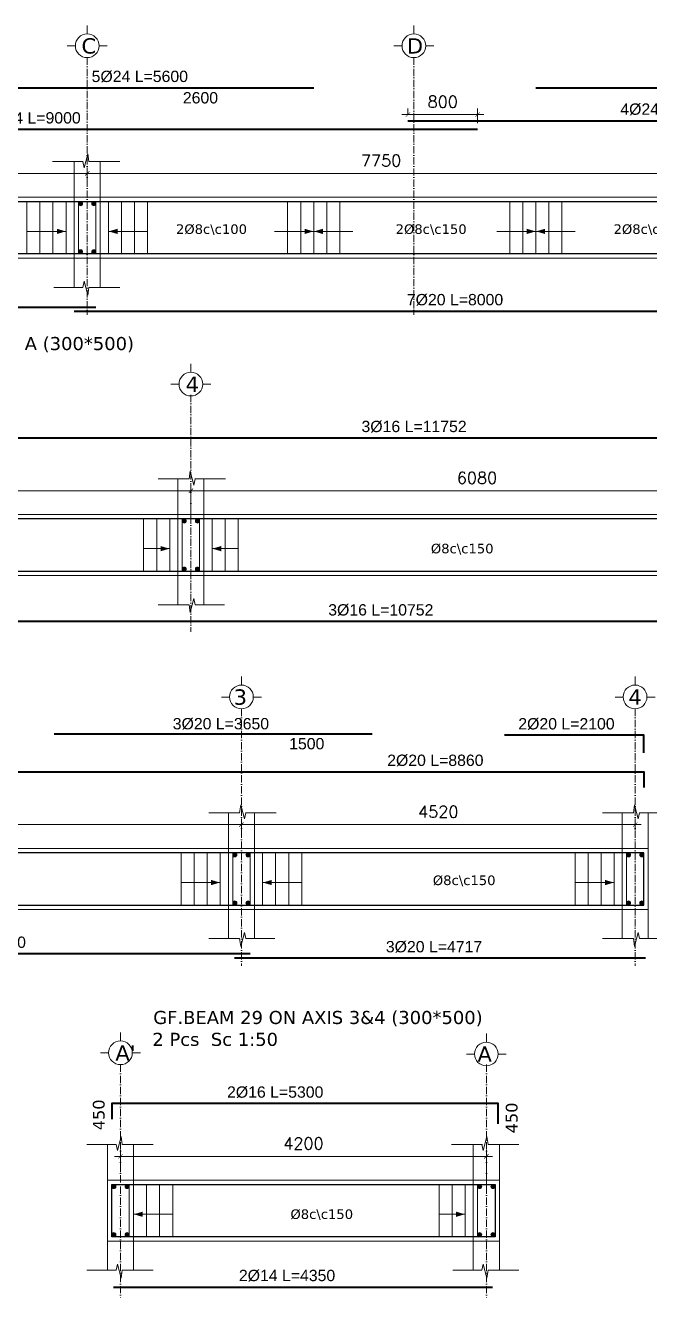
# Model space of a CAD drawing. Header units: inches. Extents: x -17020 to 43805, y -10194 to 123061.
# Drawn here: x 2185 to 2901, y 107911 to 109371 of the extents above; entities that cross this region are included whole.
import ezdxf

# ---------------------------------------------------------------- set-up
doc = ezdxf.new("R2010")
doc.units = ezdxf.units.IN
doc.header["$LTSCALE"] = 0.7
doc.header["$MEASUREMENT"] = 0
doc.linetypes.add('ACAD_ISO10W100', pattern=[18, 12, -3, 0, -3])
doc.layers.get('0').update_dxf_attribs({"lineweight": 13})
doc.layers.get('Defpoints').update_dxf_attribs({"lineweight": 5})
for name, color, linetype, lineweight in [('axis', 254, 'ACAD_ISO10W100', 9), ('BEAM FRAME', 5, 'Continuous', 18), ('COLUMN', 4, 'Continuous', 20), ('elevline', 30, 'Continuous', 20), ('FRAME 070', 5, 'Continuous', 60), ('hatch', 9, 'Continuous', 9), ('renforcment', 141, 'Continuous', 40), ('tex', 3, 'Continuous', 25), ('TEXT', 3, 'Continuous', 25), ('top rein. extension', 50, 'Continuous', 20), ('top renforcment', 7, 'Continuous', 40)]:
    doc.layers.add(name, color=color, linetype=linetype, lineweight=lineweight)
doc.styles.add('100', font='romans.shx', dxfattribs={"height": 13.5})
doc.styles.add('romanc', font='verdana.ttf', dxfattribs={"height": 250})
doc.styles.get("Standard").update_dxf_attribs({"font": 'arial.ttf', "height": 13})
doc.dimstyles.new('100', dxfattribs={"dimtxt": 13.5, "dimasz": 5, "dimexe": 7, "dimexo": 7, "dimgap": 8, "dimtad": 1, "dimdec": 0, "dimlfac": 10, "dimzin": 4, "dimdsep": 46, "dimtxsty": '100', "dimblk": 'ARCHTICK', "dimcen": 0.09, "dimdle": 7, "dimclrd": 1, "dimclre": 8, "dimclrt": 2, "dimadec": 0, "dimazin": 1, "dimtfac": 1, "dimtdec": 0, "dimtix": 1, "dimtofl": 0, "dimtmove": 0, "dimatfit": 3, "dimldrblk": 'ARCHTICK', "dimfxl": 0.18, "dimtolj": 1, "dimtzin": 0, "dimlwd": -1, "dimlwe": -1, "dimarcsym": 0})
doc.dimstyles.get("Standard").update_dxf_attribs({"dimtxt": 13, "dimasz": 5, "dimexe": 0.18, "dimexo": 0.0625, "dimgap": 6, "dimtad": 1, "dimdec": 0, "dimlfac": 10, "dimzin": 0, "dimdsep": 46, "dimtxsty": 'Standard', "dimblk": 'ARCHTICK', "dimcen": 0.09, "dimse1": 1, "dimse2": 1, "dimclrd": 1, "dimclre": 7, "dimclrt": 3, "dimadec": 0, "dimazin": 0, "dimtfac": 1, "dimtdec": 0, "dimtix": 1, "dimtofl": 0, "dimtmove": 0, "dimatfit": 3, "dimldrblk": 'ARCHTICK', "dimfxl": 1, "dimtolj": 1, "dimtzin": 0, "dimarcsym": 0})

# ---------------------------------------------------------------- blocks, each defined once
blk = doc.blocks.new('*D1426')
at = {"layer": 'Defpoints', "color": 0, "transparency": 16777216}
for p in [(1803.7, 109251.4, -167.8), (2703.8, 109251.4, -221.1), (2703.8, 109251.4)]:
    blk.add_point(p, dxfattribs=at)
at = {"layer": 'TEXT', "color": 3, "transparency": 16777216, "insert": (2193, 109264.4), "char_height": 13, "attachment_point": 5}
blk.add_mtext('\\A1;4%%C24 L=9000', dxfattribs=at)
blk = doc.blocks.new('_ArchTick')
at = {"color": 0, "linetype": 'ByBlock', "lineweight": 0, "const_width": 0.15}
blk.add_lwpolyline([(-0.5, -0.5), (0.5, 0.5)], dxfattribs=at)
blk = doc.blocks.new('*D1427')
at = {"color": 8, "transparency": 16777216}
for p, q in [((1345.7, 109194.8), (1345.7, 109207.8)), ((2255.7, 109194.2), (2255.7, 109207.8))]:
    blk.add_line(p, q, dxfattribs=at)
at = {"color": 1, "transparency": 16777216}
blk.add_line((2262.7, 109200.8), (1338.7, 109200.8), dxfattribs=at)
at = {"layer": 'Defpoints', "color": 0, "transparency": 16777216}
for p in [(1345.7, 109200.8), (1345.7, 109187.8), (2255.7, 109187.2)]:
    blk.add_point(p, dxfattribs=at)
at = {"color": 1, "transparency": 16777216, "xscale": 5, "yscale": 5, "zscale": 5, "rotation": 180}
blk.add_blockref('_ArchTick', (1345.7, 109200.8), dxfattribs=at)
at = {"color": 1, "transparency": 16777216, "xscale": 5, "yscale": 5, "zscale": 5}
blk.add_blockref('_ArchTick', (2255.7, 109200.8), dxfattribs=at)
at = {"color": 2, "transparency": 16777216, "insert": (1800.7, 109215.6), "char_height": 13.5, "attachment_point": 5, "style": '100'}
blk.add_mtext('\\A1;9100', dxfattribs=at)
blk = doc.blocks.new('*D1429')
at = {"color": 8, "transparency": 16777216}
for p, q in [((2255.7, 109194.2), (2255.7, 109207.8)), ((3030.7, 109191.1), (3030.7, 109207.8))]:
    blk.add_line(p, q, dxfattribs=at)
at = {"color": 1, "transparency": 16777216}
blk.add_line((2248.7, 109200.8), (3037.7, 109200.8), dxfattribs=at)
at = {"layer": 'Defpoints', "color": 0, "transparency": 16777216}
for p in [(3030.7, 109200.8), (2255.7, 109187.2), (3030.7, 109184.1)]:
    blk.add_point(p, dxfattribs=at)
at = {"color": 1, "transparency": 16777216, "xscale": 5, "yscale": 5, "zscale": 5, "rotation": 180}
blk.add_blockref('_ArchTick', (2255.7, 109200.8), dxfattribs=at)
at = {"color": 1, "transparency": 16777216, "xscale": 5, "yscale": 5, "zscale": 5}
blk.add_blockref('_ArchTick', (3030.7, 109200.8), dxfattribs=at)
at = {"color": 2, "transparency": 16777216, "insert": (2593.1, 109215.6), "char_height": 13.5, "attachment_point": 5, "style": '100'}
blk.add_mtext('\\A1;7750', dxfattribs=at)
blk = doc.blocks.new('*D1430')
at = {"layer": 'Defpoints', "color": 0, "transparency": 16777216}
for p in [(2240.7, 109042.8, -37100.9), (2240.7, 109042.8), (3040.7, 109042.8, -13870.6)]:
    blk.add_point(p, dxfattribs=at)
at = {"layer": 'TEXT', "color": 3, "transparency": 16777216, "insert": (2677.9, 109055.8), "char_height": 13, "attachment_point": 5}
blk.add_mtext('\\A1;7%%C20 L=8000', dxfattribs=at)
blk = doc.blocks.new('*D1432')
at = {"layer": 'Defpoints', "color": 0, "transparency": 16777216}
for p in [(1135.7, 109047.5, -37100.9), (1135.7, 109047.5), (2265.7, 109047.5, -13652.7)]:
    blk.add_point(p, dxfattribs=at)
at = {"layer": 'TEXT', "color": 3, "transparency": 16777216, "insert": (1767.1, 109060.5), "char_height": 13, "attachment_point": 5}
blk.add_mtext('\\A1;7%%C20 L=11300', dxfattribs=at)
blk = doc.blocks.new('*D1433')
at = {"layer": 'Defpoints', "color": 0, "transparency": 16777216}
for p in [(2623.8, 109261.4, -19.2), (2623.8, 109261.4), (3423.8, 109261.4, -167.8)]:
    blk.add_point(p, dxfattribs=at)
at = {"layer": 'TEXT', "color": 3, "transparency": 16777216, "insert": (2922.9, 109274.4), "char_height": 13, "attachment_point": 5}
blk.add_mtext('\\A1;4%%C24 L=8000', dxfattribs=at)
blk = doc.blocks.new('*D1439')
at = {"layer": 'Defpoints', "color": 0, "transparency": 16777216}
for p in [(1955.7, 109298.9, -203.1), (1955.7, 109298.9), (2515.7, 109298.9, -189.9)]:
    blk.add_point(p, dxfattribs=at)
at = {"layer": 'TEXT', "color": 3, "transparency": 16777216, "insert": (2316.1, 109312), "char_height": 13, "attachment_point": 5}
blk.add_mtext('\\A1;5%%C24 L=5600', dxfattribs=at)
blk = doc.blocks.new('*D1440')
at = {"layer": 'Defpoints', "color": 0, "transparency": 16777216}
for p in [(2255.7, 109297.4), (2515.7, 109297.4), (2515.7, 109275)]:
    blk.add_point(p, dxfattribs=at)
at = {"layer": 'TEXT', "color": 3, "transparency": 16777216, "insert": (2385.7, 109287.6), "char_height": 13, "attachment_point": 5}
blk.add_mtext('\\A1;2600', dxfattribs=at)
blk = doc.blocks.new('*D1442')
at = {"layer": 'Defpoints', "color": 0, "transparency": 16777216}
for p in [(2770.7, 109298.9, -203.1), (2770.7, 109298.9), (3280.7, 109298.9, -189.9)]:
    blk.add_point(p, dxfattribs=at)
at = {"layer": 'TEXT', "color": 3, "transparency": 16777216, "insert": (2981, 109312), "char_height": 13, "attachment_point": 5}
blk.add_mtext('\\A1;3%%C24 L=5100', dxfattribs=at)
blk = doc.blocks.new('*D1444')
at = {"color": 1, "transparency": 16777216}
blk.add_line((2710.8, 109268.4), (2616.8, 109268.4), dxfattribs=at)
at = {"color": 8, "transparency": 16777216}
for p, q in [((2623.8, 109268.4), (2623.8, 109275.4)), ((2703.8, 109258.4), (2703.8, 109275.4))]:
    blk.add_line(p, q, dxfattribs=at)
at = {"layer": 'Defpoints', "color": 0, "transparency": 16777216}
for p in [(2623.8, 109268.4), (2623.8, 109261.4), (2703.8, 109251.4)]:
    blk.add_point(p, dxfattribs=at)
at = {"color": 1, "transparency": 16777216, "xscale": 5, "yscale": 5, "zscale": 5, "rotation": 180}
blk.add_blockref('_ArchTick', (2623.8, 109268.4), dxfattribs=at)
at = {"color": 1, "transparency": 16777216, "xscale": 5, "yscale": 5, "zscale": 5}
blk.add_blockref('_ArchTick', (2703.8, 109268.4), dxfattribs=at)
at = {"color": 2, "transparency": 16777216, "insert": (2663.8, 109283.1), "char_height": 13.5, "attachment_point": 5, "style": '100'}
blk.add_mtext('\\A1;800', dxfattribs=at)
blk = doc.blocks.new('*D1877')
at = {"color": 8, "transparency": 16777216}
for p, q in [((2374.7, 108800.2), (2374.7, 108843.7)), ((2982.7, 108818.5), (2982.7, 108843.7))]:
    blk.add_line(p, q, dxfattribs=at)
at = {"color": 1, "transparency": 16777216}
blk.add_line((2367.7, 108836.7), (2989.7, 108836.7), dxfattribs=at)
at = {"layer": 'Defpoints', "color": 0, "transparency": 16777216}
for p in [(2982.7, 108836.7), (2982.7, 108811.5), (2374.7, 108793.2)]:
    blk.add_point(p, dxfattribs=at)
at = {"color": 1, "transparency": 16777216, "xscale": 5, "yscale": 5, "zscale": 5, "rotation": 180}
blk.add_blockref('_ArchTick', (2374.7, 108836.7), dxfattribs=at)
at = {"color": 1, "transparency": 16777216, "xscale": 5, "yscale": 5, "zscale": 5}
blk.add_blockref('_ArchTick', (2982.7, 108836.7), dxfattribs=at)
at = {"color": 2, "transparency": 16777216, "insert": (2703.1, 108851.5), "char_height": 13.5, "attachment_point": 5, "style": '100'}
blk.add_mtext('\\A1;6080', dxfattribs=at)
blk = doc.blocks.new('*D1878')
at = {"layer": 'Defpoints', "color": 0, "transparency": 16777216}
for p in [(1912.7, 108686.8, -13652.7), (2987.9, 108686.8, -37318.8), (2987.9, 108686.8)]:
    blk.add_point(p, dxfattribs=at)
at = {"layer": 'TEXT', "color": 3, "transparency": 16777216, "insert": (2592.7, 108699.8), "char_height": 13, "attachment_point": 5}
blk.add_mtext('\\A1;3%%C16 L=10752', dxfattribs=at)
blk = doc.blocks.new('*D1879')
at = {"layer": 'Defpoints', "color": 0, "transparency": 16777216}
for p in [(1862.7, 108897.3, 264.3), (1862.7, 108897.3), (3037.9, 108897.3, -440.4)]:
    blk.add_point(p, dxfattribs=at)
at = {"layer": 'TEXT', "color": 3, "transparency": 16777216, "insert": (2630.9, 108910.3), "char_height": 13, "attachment_point": 5}
blk.add_mtext('\\A1;3%%C16 L=11752', dxfattribs=at)
blk = doc.blocks.new('*D1880')
at = {"color": 8, "transparency": 16777216}
for p, q in [((1922.7, 108831.7), (1922.7, 108843.7)), ((2374.7, 108800.2), (2374.7, 108843.7))]:
    blk.add_line(p, q, dxfattribs=at)
at = {"color": 1, "transparency": 16777216}
blk.add_line((2381.7, 108836.7), (1915.7, 108836.7), dxfattribs=at)
at = {"layer": 'Defpoints', "color": 0, "transparency": 16777216}
for p in [(1922.7, 108836.7), (1922.7, 108824.7), (2374.7, 108793.2)]:
    blk.add_point(p, dxfattribs=at)
at = {"color": 1, "transparency": 16777216, "xscale": 5, "yscale": 5, "zscale": 5, "rotation": 180}
blk.add_blockref('_ArchTick', (1922.7, 108836.7), dxfattribs=at)
at = {"color": 1, "transparency": 16777216, "xscale": 5, "yscale": 5, "zscale": 5}
blk.add_blockref('_ArchTick', (2374.7, 108836.7), dxfattribs=at)
at = {"color": 2, "transparency": 16777216, "insert": (2148.7, 108851.5), "char_height": 13.5, "attachment_point": 5, "style": '100'}
blk.add_mtext('\\A1;4520', dxfattribs=at)
blk = doc.blocks.new('*D1885')
at = {"color": 1, "transparency": 16777216}
blk.add_line((2425.7, 108453.6), (2891.7, 108453.6), dxfattribs=at)
at = {"color": 8, "transparency": 16777216}
for p, q in [((2432.7, 108447), (2432.7, 108460.6)), ((2884.7, 108447.6), (2884.7, 108460.6))]:
    blk.add_line(p, q, dxfattribs=at)
at = {"layer": 'Defpoints', "color": 0, "transparency": 16777216}
for p in [(2884.7, 108453.6), (2432.7, 108440), (2884.7, 108440.6)]:
    blk.add_point(p, dxfattribs=at)
at = {"color": 1, "transparency": 16777216, "xscale": 5, "yscale": 5, "zscale": 5, "rotation": 180}
blk.add_blockref('_ArchTick', (2432.7, 108453.6), dxfattribs=at)
at = {"color": 1, "transparency": 16777216, "xscale": 5, "yscale": 5, "zscale": 5}
blk.add_blockref('_ArchTick', (2884.7, 108453.6), dxfattribs=at)
at = {"color": 2, "transparency": 16777216, "insert": (2658.7, 108468.4), "char_height": 13.5, "attachment_point": 5, "style": '100'}
blk.add_mtext('\\A1;4520', dxfattribs=at)
blk = doc.blocks.new('*D1848')
at = {"layer": 'Defpoints', "color": 0, "transparency": 16777216}
for p in [(2059.7, 108514.2, -157.8), (2059.7, 108514.2), (2945.7, 108514.2, -218.5)]:
    blk.add_point(p, dxfattribs=at)
at = {"layer": 'TEXT', "color": 3, "transparency": 16777216, "insert": (2655.3, 108527.2), "char_height": 13, "attachment_point": 5}
blk.add_mtext('\\A1;2%%C20 L=8860', dxfattribs=at)
blk = doc.blocks.new('*D1849')
at = {"color": 1, "transparency": 16777216}
blk.add_line((2439.7, 108453.6), (1785.7, 108453.6), dxfattribs=at)
at = {"color": 8, "transparency": 16777216}
for p, q in [((1792.7, 108444.7), (1792.7, 108460.6)), ((2432.7, 108447), (2432.7, 108460.6))]:
    blk.add_line(p, q, dxfattribs=at)
at = {"layer": 'Defpoints', "color": 0, "transparency": 16777216}
for p in [(1792.7, 108453.6), (1792.7, 108437.7), (2432.7, 108440)]:
    blk.add_point(p, dxfattribs=at)
at = {"color": 1, "transparency": 16777216, "xscale": 5, "yscale": 5, "zscale": 5, "rotation": 180}
blk.add_blockref('_ArchTick', (1792.7, 108453.6), dxfattribs=at)
at = {"color": 1, "transparency": 16777216, "xscale": 5, "yscale": 5, "zscale": 5}
blk.add_blockref('_ArchTick', (2432.7, 108453.6), dxfattribs=at)
at = {"color": 2, "transparency": 16777216, "insert": (2112.7, 108468.4), "char_height": 13.5, "attachment_point": 5, "style": '100'}
blk.add_mtext('\\A1;6400', dxfattribs=at)
blk = doc.blocks.new('*D1853')
at = {"layer": 'Defpoints', "color": 0, "transparency": 16777216}
for p in [(1782.7, 108305.4, -13652.7), (2442.7, 108305.4, -37100.9), (2442.7, 108305.4)]:
    blk.add_point(p, dxfattribs=at)
at = {"layer": 'TEXT', "color": 3, "transparency": 16777216, "insert": (2130.1, 108318.4), "char_height": 13, "attachment_point": 5}
blk.add_mtext('\\A1;3%%C20 L=6600', dxfattribs=at)
blk = doc.blocks.new('*D1855')
at = {"layer": 'Defpoints', "color": 0, "transparency": 16777216}
for p in [(2424.7, 108300.3, -13652.7), (2896.4, 108300.3, -37100.9), (2896.4, 108300.3)]:
    blk.add_point(p, dxfattribs=at)
at = {"layer": 'TEXT', "color": 3, "transparency": 16777216, "insert": (2653.8, 108313.3), "char_height": 13, "attachment_point": 5}
blk.add_mtext('\\A1;3%%C20 L=4717', dxfattribs=at)
blk = doc.blocks.new('*D1856')
at = {"layer": 'Defpoints', "color": 0, "transparency": 16777216}
for p in [(2734.7, 108556.1, -209.5), (2944.7, 108556.1, -218.4), (2944.7, 108556.1)]:
    blk.add_point(p, dxfattribs=at)
at = {"layer": 'TEXT', "color": 3, "transparency": 16777216, "insert": (2805.8, 108569.1), "char_height": 13, "attachment_point": 5}
blk.add_mtext('\\A1;2%%C20 L=2100', dxfattribs=at)
blk = doc.blocks.new('*D1859')
at = {"layer": 'Defpoints', "color": 0, "transparency": 16777216}
for p in [(2217.7, 108557.8, -203.1), (2217.7, 108556.2), (2582.7, 108557.8, -189.9)]:
    blk.add_point(p, dxfattribs=at)
at = {"layer": 'TEXT', "color": 3, "transparency": 16777216, "insert": (2409.2, 108569.2), "char_height": 13, "attachment_point": 5}
blk.add_mtext('\\A1;3%%C20 L=3650', dxfattribs=at)
blk = doc.blocks.new('*D1860')
at = {"layer": 'Defpoints', "color": 0, "transparency": 16777216}
for p in [(2432.7, 108556.2), (2582.7, 108556.2), (2582.7, 108533.8)]:
    blk.add_point(p, dxfattribs=at)
at = {"layer": 'TEXT', "color": 3, "transparency": 16777216, "insert": (2507.7, 108546.4), "char_height": 13, "attachment_point": 5}
blk.add_mtext('\\A1;1500', dxfattribs=at)
blk = doc.blocks.new('*D1869')
at = {"layer": 'Defpoints', "color": 0, "transparency": 16777216}
for p in [(1672.4, 108133.5, -440.4), (2202.4, 108133.5, 46.4), (2202.4, 108133.5)]:
    blk.add_point(p, dxfattribs=at)
at = {"layer": 'TEXT', "color": 3, "transparency": 16777216, "insert": (1903.4, 108146.5), "char_height": 13, "attachment_point": 5}
blk.add_mtext('\\A1;2%%C16 L=5300', dxfattribs=at)
blk = doc.blocks.new('*D1870')
at = {"color": 1, "transparency": 16777216}
blk.add_line((2720.9, 108072.9), (2286.9, 108072.9), dxfattribs=at)
at = {"color": 8, "transparency": 16777216}
for p, q in [((2293.9, 108054.7), (2293.9, 108079.9)), ((2713.9, 108036.4), (2713.9, 108079.9))]:
    blk.add_line(p, q, dxfattribs=at)
at = {"layer": 'Defpoints', "color": 0, "transparency": 16777216}
for p in [(2293.9, 108072.9), (2293.9, 108047.7), (2713.9, 108029.4)]:
    blk.add_point(p, dxfattribs=at)
at = {"color": 1, "transparency": 16777216, "xscale": 5, "yscale": 5, "zscale": 5, "rotation": 180}
blk.add_blockref('_ArchTick', (2293.9, 108072.9), dxfattribs=at)
at = {"color": 1, "transparency": 16777216, "xscale": 5, "yscale": 5, "zscale": 5}
blk.add_blockref('_ArchTick', (2713.9, 108072.9), dxfattribs=at)
at = {"color": 2, "transparency": 16777216, "insert": (2503.9, 108087.7), "char_height": 13.5, "attachment_point": 5, "style": '100'}
blk.add_mtext('\\A1;4200', dxfattribs=at)
blk = doc.blocks.new('*D1871')
at = {"layer": 'Defpoints', "color": 0, "transparency": 16777216}
for p in [(2285.9, 107923, -37318.8), (2285.9, 107923), (2720.9, 107923, -13870.6)]:
    blk.add_point(p, dxfattribs=at)
at = {"layer": 'TEXT', "color": 3, "transparency": 16777216, "insert": (2485.1, 107936), "char_height": 13, "attachment_point": 5}
blk.add_mtext('\\A1;2%%C14 L=4350', dxfattribs=at)
blk = doc.blocks.new('*D1872')
at = {"layer": 'Defpoints', "color": 0, "transparency": 16777216}
for p in [(2240.5, 108133.5, -440.4), (2770.5, 108133.5, 46.4), (2770.5, 108133.5)]:
    blk.add_point(p, dxfattribs=at)
at = {"layer": 'TEXT', "color": 3, "transparency": 16777216, "insert": (2471.5, 108146.5), "char_height": 13, "attachment_point": 5}
blk.add_mtext('\\A1;2%%C16 L=5300', dxfattribs=at)

msp = doc.modelspace()

# ---------------------------------------------------------------- hatches: boundary and pattern name
at = {"layer": 'elevline'}
for points in [[(2250.47, 109166.14, 1), (2245.72, 109166.14, 1)], [(2260.96, 109166.14, -1), (2265.72, 109166.14, -1)], [(2250.47, 109110.89, -1), (2245.72, 109110.89, -1)], [(2260.96, 109110.89, 1), (2265.72, 109110.89, 1)], [(2369.48, 108802.06, 1), (2364.72, 108802.06, 1)], [(2379.96, 108802.06, -1), (2384.72, 108802.06, -1)], [(2369.48, 108746.82, -1), (2364.72, 108746.82, -1)], [(2379.96, 108746.82, 1), (2384.72, 108746.82, 1)], [(2427.48, 108418.93, 1), (2422.72, 108418.93, 1)], [(2437.96, 108418.93, -1), (2442.72, 108418.93, -1)], [(2879.48, 108418.93, 1), (2874.72, 108418.93, 1)], [(2889.96, 108418.93, -1), (2894.72, 108418.93, -1)], [(2427.48, 108363.69, -1), (2422.72, 108363.69, -1)], [(2437.96, 108363.69, 1), (2442.72, 108363.69, 1)], [(2879.48, 108363.69, -1), (2874.72, 108363.69, -1)], [(2889.96, 108363.69, 1), (2894.72, 108363.69, 1)], [(2288.61, 108038.27, 1), (2283.86, 108038.27, 1)], [(2299.1, 108038.27, -1), (2303.86, 108038.27, -1)], [(2708.61, 108038.27, 1), (2703.86, 108038.27, 1)], [(2719.1, 108038.27, -1), (2723.86, 108038.27, -1)], [(2288.61, 107983.03, -1), (2283.86, 107983.03, -1)], [(2299.1, 107983.03, 1), (2303.86, 107983.03, 1)], [(2708.61, 107983.03, -1), (2703.86, 107983.03, -1)], [(2719.1, 107983.03, 1), (2723.86, 107983.03, 1)]]:
    msp.add_hatch(color=256, dxfattribs=at).paths.add_polyline_path(points)

# ---------------------------------------------------------------- linework, layer by layer
at = {"layer": 'axis'}
for p, q in [((2255.72, 109333.71), (2255.72, 109038.78)), ((2630.72, 109333.71), (2630.72, 109038.78)), ((2630.72, 109333.71), (2630.72, 109038.78)), ((2374.72, 108946.87, 156.28), (2374.72, 108674.7, 156.28)), ((2432.72, 108586.5, 156.28), (2432.72, 108291.57, 156.28)), ((2884.72, 108586.5, 156.28), (2884.72, 108291.57, 156.28)), ((2293.86, 108178.17, -158.69), (2293.86, 107910.91, -158.69)), ((2713.86, 108178.17, -158.69), (2713.86, 107910.91, -158.69))]:
    msp.add_line(p, q, dxfattribs=at)
at = {"layer": 'BEAM FRAME'}
for points, elevation in [([(4070.72, 109103.52), (1135.72, 109103.52), (1135.72, 109173.52), (4070.72, 109173.52)], 217.91), ([(1907.72, 108739.44), (2997.72, 108739.44), (2997.72, 108809.44), (1907.72, 108809.44)], 374.18), ([(1135.72, 108356.31), (2899.72, 108356.31), (2899.72, 108426.31), (1135.72, 108426.31)], 374.18), ([(2728.86, 107975.65), (2278.86, 107975.65), (2278.86, 108045.65), (2728.86, 108045.65)], 59.22)]:
    msp.add_lwpolyline(points, close=True, dxfattribs=dict(at, elevation=elevation))
at = {"layer": 'COLUMN', "lineweight": 20}
for p, q in [((2240.72, 109214.44, 217.91), (2240.72, 109173.52, 217.91)), ((2270.72, 109214.44, 217.91), (2270.72, 109173.52, 217.91)), ((2240.72, 109070.09, 217.91), (2240.72, 109103.52, 217.91)), ((2270.72, 109070.09, 217.91), (2270.72, 109103.52, 217.91)), ((2359.72, 108850.37, 374.18), (2359.72, 108809.44, 374.18)), ((2389.72, 108850.37, 374.18), (2389.72, 108809.44, 374.18)), ((2359.72, 108706.01, 374.18), (2359.72, 108739.44, 374.18)), ((2389.72, 108706.01, 374.18), (2389.72, 108739.44, 374.18)), ((2417.72, 108467.24, 374.18), (2417.72, 108426.31, 374.18)), ((2447.72, 108467.24, 374.18), (2447.72, 108426.31, 374.18)), ((2869.72, 108467.24, 374.18), (2869.72, 108426.31, 374.18)), ((2899.72, 108467.24, 374.18), (2899.72, 108426.31, 374.18)), ((2417.72, 108322.88, 374.18), (2417.72, 108356.31, 374.18)), ((2447.72, 108322.88, 374.18), (2447.72, 108356.31, 374.18)), ((2869.72, 108322.88, 374.18), (2869.72, 108356.31, 374.18)), ((2899.72, 108322.88, 374.18), (2899.72, 108356.31, 374.18)), ((2278.86, 108086.58, 59.22), (2278.86, 108045.65, 59.22)), ((2308.86, 108086.58, 59.22), (2308.86, 108045.65, 59.22)), ((2698.86, 108086.58, 59.22), (2698.86, 108045.65, 59.22)), ((2728.86, 108086.58, 59.22), (2728.86, 108045.65, 59.22)), ((2278.86, 107942.22, 59.22), (2278.86, 107975.65, 59.22)), ((2308.86, 107942.22, 59.22), (2308.86, 107975.65, 59.22)), ((2698.86, 107942.22, 59.22), (2698.86, 107975.65, 59.22)), ((2728.86, 107942.22, 59.22), (2728.86, 107975.65, 59.22))]:
    msp.add_line(p, q, dxfattribs=at)
at = {"layer": 'elevline'}
for p, q in [((2186.45, 109108.52), (2186.45, 109168.52)), ((2201.45, 109108.52), (2201.45, 109168.52)), ((2216.45, 109108.52), (2216.45, 109168.52)), ((2231.41, 109108.52), (2231.41, 109168.52)), ((2280.03, 109108.52), (2280.03, 109168.52)), ((2294.99, 109108.52), (2294.99, 109168.52)), ((2309.99, 109108.52), (2309.99, 109168.52)), ((2324.99, 109108.52), (2324.99, 109168.52)), ((2485.76, 109108.52), (2485.76, 109168.52)), ((2500.76, 109108.52), (2500.76, 109168.52)), ((2515.72, 109108.52), (2515.72, 109168.52)), ((2530.68, 109108.52), (2530.68, 109168.52)), ((2545.68, 109108.52), (2545.68, 109168.52)), ((2740.76, 109108.52), (2740.76, 109168.52)), ((2755.76, 109108.52), (2755.76, 109168.52)), ((2770.72, 109108.52), (2770.72, 109168.52)), ((2785.68, 109108.52), (2785.68, 109168.52)), ((2800.68, 109108.52), (2800.68, 109168.52)), ((2320.45, 108744.44, 156.28), (2320.45, 108804.44, 156.28)), ((2335.45, 108744.44, 156.28), (2335.45, 108804.44, 156.28)), ((2350.41, 108744.44, 156.28), (2350.41, 108804.44, 156.28)), ((2399.03, 108744.44, 156.28), (2399.03, 108804.44, 156.28)), ((2413.99, 108744.44, 156.28), (2413.99, 108804.44, 156.28)), ((2428.99, 108744.44, 156.28), (2428.99, 108804.44, 156.28)), ((2363.45, 108361.31, 156.28), (2363.45, 108421.31, 156.28)), ((2378.45, 108361.31, 156.28), (2378.45, 108421.31, 156.28)), ((2393.45, 108361.31, 156.28), (2393.45, 108421.31, 156.28)), ((2408.41, 108361.31, 156.28), (2408.41, 108421.31, 156.28)), ((2457.03, 108361.31, 156.28), (2457.03, 108421.31, 156.28)), ((2471.99, 108361.31, 156.28), (2471.99, 108421.31, 156.28)), ((2486.99, 108361.31, 156.28), (2486.99, 108421.31, 156.28)), ((2501.99, 108361.31, 156.28), (2501.99, 108421.31, 156.28)), ((2815.65, 108361.31, 156.28), (2815.65, 108421.31, 156.28)), ((2830.65, 108361.31, 156.28), (2830.65, 108421.31, 156.28)), ((2845.65, 108361.31, 156.28), (2845.65, 108421.31, 156.28)), ((2860.61, 108361.31, 156.28), (2860.61, 108421.31, 156.28)), ((2874.68, 108361.31, 156.28), (2874.68, 108421.31, 156.28)), ((2323.86, 107980.65, -158.69), (2323.86, 108040.65, -158.69)), ((2338.86, 107980.65, -158.69), (2338.86, 108040.65, -158.69)), ((2353.86, 107980.65, -158.69), (2353.86, 108040.65, -158.69)), ((2659.59, 107980.65, -158.69), (2659.59, 108040.65, -158.69)), ((2674.59, 107980.65, -158.69), (2674.59, 108040.65, -158.69)), ((2689.55, 107980.65, -158.69), (2689.55, 108040.65, -158.69))]:
    msp.add_line(p, q, dxfattribs=at)
for centre in [(2248.1, 109166.14), (2263.34, 109166.14), (2248.1, 109110.89), (2263.34, 109110.89), (2367.1, 108802.06, 156.28), (2382.34, 108802.06, 156.28), (2367.1, 108746.82, 156.28), (2382.34, 108746.82, 156.28), (2425.1, 108418.93, 156.28), (2440.34, 108418.93, 156.28), (2877.1, 108418.93, 156.28), (2892.34, 108418.93, 156.28), (2425.1, 108363.69, 156.28), (2440.34, 108363.69, 156.28), (2877.1, 108363.69, 156.28), (2892.34, 108363.69, 156.28), (2286.24, 108038.27, -158.69), (2301.48, 108038.27, -158.69), (2706.24, 108038.27, -158.69), (2721.48, 108038.27, -158.69), (2286.24, 107983.03, -158.69), (2301.48, 107983.03, -158.69), (2706.24, 107983.03, -158.69), (2721.48, 107983.03, -158.69)]:
    msp.add_circle(centre, 2.38, dxfattribs=at)
at = {"layer": 'FRAME 070', "lineweight": 20}
for p, q in [((2256.4, 109223.44, 217.91), (2252.22, 109207.37, 217.91)), ((2257.75, 109214.44, 217.91), (2256.4, 109223.44, 217.91)), ((2251.19, 109214.44, 217.91), (2215.83, 109214.44, 217.91)), ((2252.22, 109207.37, 217.91), (2250.71, 109214.44, 217.91)), ((2293.11, 109214.44, 217.91), (2257.75, 109214.44, 217.91)), ((2252.22, 109077.16, 217.91), (2250.71, 109070.09, 217.91)), ((2256.4, 109061.09, 217.91), (2252.22, 109077.16, 217.91)), ((2250.71, 109070.09, 217.91), (2217.32, 109070.09, 217.91)), ((2257.75, 109070.09, 217.91), (2256.4, 109061.09, 217.91)), ((2293.11, 109070.09, 217.91), (2257.75, 109070.09, 217.91)), ((2372.69, 108850.37, 374.18), (2374.04, 108859.37, 374.18)), ((2374.04, 108859.37, 374.18), (2378.22, 108843.29, 374.18)), ((2337.33, 108850.37, 374.18), (2372.69, 108850.37, 374.18)), ((2378.22, 108843.29, 374.18), (2379.73, 108850.37, 374.18)), ((2379.25, 108850.37, 374.18), (2414.6, 108850.37, 374.18)), ((2374.04, 108697.01, 374.18), (2378.22, 108713.09, 374.18)), ((2378.22, 108713.09, 374.18), (2379.73, 108706.01, 374.18)), ((2337.33, 108706.01, 374.18), (2372.69, 108706.01, 374.18)), ((2372.69, 108706.01, 374.18), (2374.04, 108697.01, 374.18)), ((2379.73, 108706.01, 374.18), (2413.11, 108706.01, 374.18)), ((2430.69, 108467.24, 374.18), (2432.04, 108476.24, 374.18)), ((2432.04, 108476.24, 374.18), (2436.22, 108460.16, 374.18)), ((2882.69, 108467.24, 374.18), (2884.04, 108476.24, 374.18)), ((2884.04, 108476.24, 374.18), (2888.22, 108460.16, 374.18)), ((2395.33, 108467.24, 374.18), (2430.69, 108467.24, 374.18)), ((2436.22, 108460.16, 374.18), (2437.73, 108467.24, 374.18)), ((2437.25, 108467.24, 374.18), (2472.6, 108467.24, 374.18)), ((2847.33, 108467.24, 374.18), (2882.69, 108467.24, 374.18)), ((2888.22, 108460.16, 374.18), (2889.73, 108467.24, 374.18)), ((2889.73, 108467.24, 374.18), (2923.11, 108467.24, 374.18)), ((2432.04, 108313.88, 374.18), (2436.22, 108329.96, 374.18)), ((2436.22, 108329.96, 374.18), (2437.73, 108322.88, 374.18)), ((2884.04, 108313.88, 374.18), (2888.22, 108329.96, 374.18)), ((2888.22, 108329.96, 374.18), (2889.73, 108322.88, 374.18)), ((2395.33, 108322.88, 374.18), (2430.69, 108322.88, 374.18)), ((2430.69, 108322.88, 374.18), (2432.04, 108313.88, 374.18)), ((2437.73, 108322.88, 374.18), (2471.11, 108322.88, 374.18)), ((2847.33, 108322.88, 374.18), (2882.69, 108322.88, 374.18)), ((2882.69, 108322.88, 374.18), (2884.04, 108313.88, 374.18)), ((2889.73, 108322.88, 374.18), (2923.11, 108322.88, 374.18)), ((2288.85, 108086.58, 59.22), (2255.46, 108086.58, 59.22)), ((2290.36, 108079.5, 59.22), (2288.85, 108086.58, 59.22)), ((2294.54, 108095.58, 59.22), (2290.36, 108079.5, 59.22)), ((2295.89, 108086.58, 59.22), (2294.54, 108095.58, 59.22)), ((2331.25, 108086.58, 59.22), (2295.89, 108086.58, 59.22)), ((2709.33, 108086.58, 59.22), (2673.97, 108086.58, 59.22)), ((2710.36, 108079.5, 59.22), (2708.85, 108086.58, 59.22)), ((2714.54, 108095.58, 59.22), (2710.36, 108079.5, 59.22)), ((2715.89, 108086.58, 59.22), (2714.54, 108095.58, 59.22)), ((2751.25, 108086.58, 59.22), (2715.89, 108086.58, 59.22)), ((2288.85, 107942.22, 59.22), (2255.46, 107942.22, 59.22)), ((2290.36, 107949.3, 59.22), (2288.85, 107942.22, 59.22)), ((2294.54, 107933.22, 59.22), (2290.36, 107949.3, 59.22)), ((2295.89, 107942.22, 59.22), (2294.54, 107933.22, 59.22)), ((2331.25, 107942.22, 59.22), (2295.89, 107942.22, 59.22)), ((2708.85, 107942.22, 59.22), (2675.46, 107942.22, 59.22)), ((2710.36, 107949.3, 59.22), (2708.85, 107942.22, 59.22)), ((2714.54, 107933.22, 59.22), (2710.36, 107949.3, 59.22)), ((2715.89, 107942.22, 59.22), (2714.54, 107933.22, 59.22)), ((2751.25, 107942.22, 59.22), (2715.89, 107942.22, 59.22))]:
    msp.add_line(p, q, dxfattribs=at)
at = {"layer": 'FRAME 070', "lineweight": 15}
msp.add_lwpolyline([(2270.72, 109103.52), (2240.72, 109103.52), (2240.72, 109173.52), (2270.72, 109173.52)], close=True, dxfattribs=at)
for points, elevation in [([(2359.72, 108739.44), (2389.72, 108739.44), (2389.72, 108809.44), (2359.72, 108809.44)], 156.28), ([(2417.72, 108356.31), (2447.72, 108356.31), (2447.72, 108426.31), (2417.72, 108426.31)], 156.28), ([(2869.72, 108356.31), (2899.72, 108356.31), (2899.72, 108426.31), (2869.72, 108426.31)], 156.28), ([(2308.86, 107975.65), (2278.86, 107975.65), (2278.86, 108045.65), (2308.86, 108045.65)], -158.69), ([(2728.86, 107975.65), (2698.86, 107975.65), (2698.86, 108045.65), (2728.86, 108045.65)], -158.69)]:
    msp.add_lwpolyline(points, close=True, dxfattribs=dict(at, elevation=elevation))
at = {"layer": 'hatch'}
for p, q in [((2255.72, 109370.68), (2255.72, 109360.95)), ((2630.72, 109370.68), (2630.72, 109360.95)), ((2232.79, 109347.21), (2242.53, 109347.21)), ((2278.64, 109347.21), (2268.91, 109347.21)), ((2607.79, 109347.21), (2617.53, 109347.21)), ((2653.64, 109347.21), (2643.91, 109347.21)), ((2374.72, 108982.48, 156.28), (2374.72, 108972.75, 156.28)), ((2351.8, 108959, 156.28), (2361.53, 108959, 156.28)), ((2397.64, 108959, 156.28), (2387.91, 108959, 156.28)), ((2432.72, 108623.48, 156.28), (2432.72, 108613.74, 156.28)), ((2884.52, 108623.48, 156.28), (2884.52, 108613.74, 156.28)), ((2409.8, 108600, 156.28), (2419.53, 108600, 156.28)), ((2455.64, 108600, 156.28), (2445.91, 108600, 156.28)), ((2861.6, 108600, 156.28), (2871.33, 108600, 156.28)), ((2907.44, 108600, 156.28), (2897.71, 108600, 156.28)), ((2293.86, 108215.15, -158.69), (2293.86, 108205.41, -158.69)), ((2713.86, 108213.78, -158.69), (2713.86, 108204.05, -158.69)), ((2270.93, 108191.67, -158.69), (2280.67, 108191.67, -158.69)), ((2316.78, 108191.67, -158.69), (2307.05, 108191.67, -158.69)), ((2690.93, 108190.31, -158.69), (2700.67, 108190.31, -158.69)), ((2736.78, 108190.31, -158.69), (2727.05, 108190.31, -158.69))]:
    msp.add_line(p, q, dxfattribs=at)
for centre in [(2255.72, 109347.33), (2630.72, 109347.33), (2374.72, 108959.13, 156.28), (2432.72, 108600.12, 156.28), (2884.52, 108600.12, 156.28), (2293.86, 108191.79, -158.69), (2713.86, 108190.43, -158.69)]:
    msp.add_circle(centre, 13.62, dxfattribs=at)
at = {"layer": 'renforcment', "lineweight": -2}
for points, elevation in [([(4065.72, 109108.52), (1140.72, 109108.52), (1140.72, 109168.52), (4065.72, 109168.52)], 217.91), ([(1912.72, 108744.44), (2992.72, 108744.44), (2992.72, 108804.44), (1912.72, 108804.44)], 374.18), ([(1140.72, 108361.31), (2894.72, 108361.31), (2894.72, 108421.31), (1140.72, 108421.31)], 374.18), ([(2723.86, 107980.65), (2283.86, 107980.65), (2283.86, 108040.65), (2723.86, 108040.65)], 59.22)]:
    msp.add_lwpolyline(points, close=True, dxfattribs=dict(at, elevation=elevation))
at = {"layer": 'top rein. extension'}
for p, q in [((2231.41, 109134.35), (2186.45, 109134.35)), ((2280.03, 109134.35), (2324.99, 109134.35)), ((2515.72, 109134.35), (2470.76, 109134.35)), ((2515.72, 109134.35), (2560.68, 109134.35)), ((2770.72, 109134.35), (2725.76, 109134.35)), ((2770.72, 109134.35), (2815.68, 109134.35)), ((2350.41, 108770.28, 156.28), (2320.45, 108770.28, 156.28)), ((2399.03, 108770.28, 156.28), (2428.99, 108770.28, 156.28)), ((2408.41, 108387.15, 156.28), (2363.45, 108387.15, 156.28)), ((2457.03, 108387.15, 156.28), (2501.99, 108387.15, 156.28)), ((2860.61, 108387.15, 156.28), (2815.65, 108387.15, 156.28)), ((2308.9, 108006.49, -158.69), (2353.86, 108006.49, -158.69)), ((2689.55, 108006.49, -158.69), (2659.59, 108006.49, -158.69))]:
    msp.add_line(p, q, dxfattribs=at)
for points in [[(2220.93, 109137.35), (2231.06, 109134.35), (2220.93, 109131.35)], [(2290.5, 109137.35), (2280.38, 109134.35), (2290.5, 109131.35)], [(2505.24, 109137.35), (2515.37, 109134.35), (2505.24, 109131.35)], [(2526.19, 109137.35), (2516.06, 109134.35), (2526.19, 109131.35)], [(2760.24, 109137.35), (2770.37, 109134.35), (2760.24, 109131.35)], [(2781.19, 109137.35), (2771.06, 109134.35), (2781.19, 109131.35)], [(2339.93, 108773.28, 156.28), (2350.06, 108770.28, 156.28), (2339.93, 108767.28, 156.28)], [(2409.5, 108773.28, 156.28), (2399.38, 108770.28, 156.28), (2409.5, 108767.28, 156.28)], [(2397.93, 108390.15, 156.28), (2408.06, 108387.15, 156.28), (2397.93, 108384.15, 156.28)], [(2467.5, 108390.15, 156.28), (2457.38, 108387.15, 156.28), (2467.5, 108384.15, 156.28)], [(2850.13, 108390.15, 156.28), (2860.26, 108387.15, 156.28), (2850.13, 108384.15, 156.28)], [(2319.37, 108009.49, -158.69), (2309.25, 108006.49, -158.69), (2319.37, 108003.49, -158.69)], [(2679.07, 108009.49, -158.69), (2689.2, 108006.49, -158.69), (2679.07, 108003.49, -158.69)]]:
    msp.add_solid(points, dxfattribs=at)
at = {"layer": 'top renforcment'}
for p, q in [((1135.72, 109047.52), (2265.72, 109047.52)), ((2240.72, 109042.77), (3040.72, 109042.77, -217.91)), ((2987.92, 108686.79, -61.63), (1912.72, 108686.79, 156.28)), ((2442.72, 108305.43, 156.28), (1782.72, 108305.43, 156.28)), ((2896.42, 108300.32, 156.28), (2424.72, 108300.32, 156.28)), ((2285.86, 107923, -376.59), (2720.86, 107923, -376.59))]:
    msp.add_line(p, q, dxfattribs=at)
for points in [[(1955.72, 109298.95), (2515.72, 109298.95)], [(2770.72, 109298.95), (3280.72, 109298.95)], [(2703.76, 109251.39), (1803.75, 109251.39)], [(2623.76, 109261.39), (3423.79, 109261.39)]]:
    msp.add_lwpolyline(points, dxfattribs=at)
at = {"layer": 'top renforcment', "lineweight": 15}
msp.add_lwpolyline([(2265.72, 109108.52), (2245.72, 109108.52), (2245.72, 109168.52), (2265.72, 109168.52)], close=True, dxfattribs=at)
at = {"layer": 'top renforcment'}
for points, elevation in [([(1909.02, 108874.04), (1909.02, 108897.32), (2992.72, 108897.32), (2992.72, 108879.43)], 156.28), ([(2217.72, 108557.76), (2582.72, 108557.76)], 156.28), ([(2894.72, 108535.82), (2894.72, 108556.09), (2734.72, 108556.09)], 156.28), ([(2059.69, 108514.19), (2894.72, 108514.19), (2894.72, 108496.3)], 156.28), ([(2727.56, 108110.25), (2727.56, 108133.53), (2283.86, 108133.53), (2283.86, 108115.64)], -158.69)]:
    msp.add_lwpolyline(points, dxfattribs=dict(at, elevation=elevation))
at = {"layer": 'top renforcment', "lineweight": 15}
for points, elevation in [([(2364.72, 108744.44), (2384.72, 108744.44), (2384.72, 108804.44), (2364.72, 108804.44)], 156.28), ([(2422.72, 108361.31), (2442.72, 108361.31), (2442.72, 108421.31), (2422.72, 108421.31)], 156.28), ([(2874.72, 108361.31), (2894.72, 108361.31), (2894.72, 108421.31), (2874.72, 108421.31)], 156.28), ([(2303.86, 107980.65), (2283.86, 107980.65), (2283.86, 108040.65), (2303.86, 108040.65)], -158.69), ([(2723.86, 107980.65), (2703.86, 107980.65), (2703.86, 108040.65), (2723.86, 108040.65)], -158.69)]:
    msp.add_lwpolyline(points, close=True, dxfattribs=dict(at, elevation=elevation))

# ---------------------------------------------------------------- texts
at = {"layer": 'tex', "style": 'romanc'}
for s, p in [('2%%C8c\\c100', (2357.57, 109131.45, -33436.19)), ('2%%C8c\\c150', (2609.71, 109131.45, -33436.19)), ('2%%C8c\\c100', (2859.86, 109131.45, -33436.19)), ('%%C8c\\c150', (2650.16, 108764.91, -33279.91)), ('%%C8c\\c150', (2652.43, 108384.24, -33279.91)), ('%%C8c\\c150', (2488.95, 108001.12, -33594.87))]:
    msp.add_text(s, height=11, dxfattribs=at).set_placement(p)
at = {"layer": 'TEXT', "style": 'romanc'}
for s, height, p in [('C', 17.6, (2249.12, 109338.41)), ('D', 17.6, (2622.6, 109338.41)), ('GF.BEAM 23 ON AXIS A (300*500)', 15, (1959.48, 108998.15, 156.28)), ('4', 17.6, (2368.79, 108950.21, 156.28)), ('3', 17.6, (2423.77, 108591.2, 156.28)), ('4', 17.6, (2876.92, 108591.2, 156.28)), ('GF.BEAM 29 ON AXIS 3&4 (300*500)', 15, (2331.48, 108224.81, -158.69)), ('2 Pcs  Sc 1:50 ', 15, (2330.46, 108199.71, -158.69)), ("A'", 17.6, (2288.02, 108182.87, -158.69)), ('A', 17.6, (2703.68, 108181.51, -158.69))]:
    msp.add_text(s, height=height, dxfattribs=at).set_placement(p)
for p in [(2275.68, 108102.93, -73551.64), (2749.64, 108099.37, -73115.83)]:
    msp.add_text('450', height=13.5, rotation=90, dxfattribs=at).set_placement(p)

# ---------------------------------------------------------------- dimensions: what is measured, and where the dimension line sits
dim = msp.add_linear_dim(base=(2623.76, 109268.39), p1=(2703.76, 109251.39), p2=(2623.76, 109261.39), dimstyle='100')
dim.commit()
dim.dimension.update_dxf_attribs({"geometry": '*D1444', "text_midpoint": (2663.76, 109283.14)})
for base, p1, p2, picture, middle in [((1345.72, 109200.81), (2255.72, 109187.22), (1345.72, 109187.82), '*D1427', (1800.72, 109200.81)), ((1922.72, 108836.74, 156.28), (2374.72, 108793.18, 156.28), (1922.72, 108824.66, 156.28), '*D1880', (2148.72, 108836.74, 156.28)), ((1792.72, 108453.61, 156.28), (2432.72, 108440.02, 156.28), (1792.72, 108437.7, 156.28), '*D1849', (2112.72, 108453.61, 156.28)), ((2293.86, 108072.95, -158.69), (2713.86, 108029.39, -158.69), (2293.86, 108047.75, -158.69), '*D1870', (2503.86, 108072.95, -158.69))]:
    dim = msp.add_linear_dim(base=base, p1=p1, p2=p2, angle=180, dimstyle='100')
    dim.commit()
    dim.dimension.update_dxf_attribs({"geometry": picture, "text_midpoint": middle, "dimtype": 160})
for base, p1, p2, picture, middle in [((3030.72, 109200.81), (2255.72, 109187.22), (3030.72, 109184.1), '*D1429', (2593.06, 109200.81)), ((2982.72, 108836.74, 156.28), (2374.72, 108793.18, 156.28), (2982.72, 108811.54, 156.28), '*D1877', (2703.12, 108836.74, 156.28)), ((2884.72, 108453.61, 156.28), (2432.72, 108440.02, 156.28), (2884.72, 108440.61, 156.28), '*D1885', (2658.72, 108453.61, 156.28))]:
    dim = msp.add_linear_dim(base=base, p1=p1, p2=p2, dimstyle='100')
    dim.commit()
    dim.dimension.update_dxf_attribs({"geometry": picture, "text_midpoint": middle, "dimtype": 160})
at = {"layer": 'TEXT'}
for base, p1, p2, angle, text, picture, middle in [((1955.72, 109298.95), (2515.72, 109298.95, -189.88), (1955.72, 109298.95, -203.15), 180, '5%%C24 L=<>', '*D1439', (2316.14, 109298.95)), ((2770.72, 109298.95), (3280.72, 109298.95, -189.88), (2770.72, 109298.95, -203.15), 180, '3%%C24 L=<>', '*D1442', (2980.99, 109298.95)), ((2623.76, 109261.39), (3423.79, 109261.39, -167.76), (2623.76, 109261.39, -19.16), 180, '4%%C24 L=<>', '*D1433', (2922.92, 109261.39)), ((2703.76, 109251.39), (1803.75, 109251.39, -167.76), (2703.76, 109251.39, -221.06), 0, '4%%C24 L=<>', '*D1426', (2193.01, 109251.39)), ((1135.72, 109047.52, 12366.96), (2265.72, 109047.52, -1285.72), (1135.72, 109047.52, -24733.92), 180, '7%%C20 L=<>', '*D1432', (1767.12, 109047.52, 12366.96)), ((2240.72, 109042.77, 12366.96), (3040.72, 109042.77, -1503.63), (2240.72, 109042.77, -24733.92), 180, '7%%C20 L=<>', '*D1430', (2677.86, 109042.77, 12366.96)), ((1862.72, 108897.32, 156.28), (3037.92, 108897.32, -284.09), (1862.72, 108897.32, 420.57), 180, '3%%C16 L=<>', '*D1879', (2630.92, 108897.32, 156.28)), ((2987.92, 108686.79, 12523.24), (1912.72, 108686.79, -1129.44), (2987.92, 108686.79, -24795.55), 0, '3%%C16 L=<>', '*D1878', (2592.66, 108686.79, 12523.24)), ((2217.72, 108556.2, 156.28), (2582.72, 108557.76, -33.6), (2217.72, 108557.76, -46.87), 180, '3%%C20 L=<>', '*D1859', (2409.21, 108556.2, 156.28)), ((2944.72, 108556.09, 156.28), (2734.72, 108556.09, -53.26), (2944.72, 108556.09, -62.11), 0, '2%%C20 L=<>', '*D1856', (2805.82, 108556.09, 156.28)), ((2059.69, 108514.19, 156.28), (2945.72, 108514.19, -62.26), (2059.69, 108514.19, -1.5), 180, '2%%C20 L=<>', '*D1848', (2655.32, 108514.19, 156.28)), ((2442.72, 108305.43, 12523.24), (1782.72, 108305.43, -1129.44), (2442.72, 108305.43, -24577.64), 0, '3%%C20 L=<>', '*D1853', (2130.11, 108305.43, 12523.24)), ((2896.42, 108300.32, 12523.24), (2424.72, 108300.32, -1129.44), (2896.42, 108300.32, -24577.64), 0, '3%%C20 L=<>', '*D1855', (2653.77, 108300.32, 12523.24)), ((2202.4, 108133.53, -158.69), (1672.4, 108133.53, -599.05), (2202.4, 108133.53, -112.3), 0, '2%%C16 L=<>', '*D1869', (1903.41, 108133.53, -158.69)), ((2770.46, 108133.53, -158.69), (2240.46, 108133.53, -599.05), (2770.46, 108133.53, -112.3), 0, '2%%C16 L=<>', '*D1872', (2471.47, 108133.53, -158.69)), ((2285.86, 107923, 12208.27), (2720.86, 107923, -1662.31), (2285.86, 107923, -25110.52), 180, '2%%C14 L=<>', '*D1871', (2485.11, 107923, 12208.27))]:
    dim = msp.add_linear_dim(base=base, p1=p1, p2=p2, angle=angle, text=text, dimstyle='Standard', override={"dimsd1": 1, "dimsd2": 1, "dimfxl": 0.1, "dimfxlon": 1}, dxfattribs=at)
    dim.commit()
    dim.dimension.update_dxf_attribs({"geometry": picture, "text_midpoint": middle, "dimtype": 161})
for base, p1, p2, picture, middle in [((2515.72, 109274.99), (2255.72, 109297.38), (2515.72, 109297.38), '*D1440', (2385.72, 109287.63)), ((2582.72, 108533.8, 156.28), (2432.72, 108556.19, 156.28), (2582.72, 108556.19, 156.28), '*D1860', (2507.72, 108546.43, 156.28))]:
    dim = msp.add_linear_dim(base=base, p1=p1, p2=p2, dimstyle='Standard', override={"dimsd1": 1, "dimsd2": 1, "dimfxl": 0.1, "dimfxlon": 1}, dxfattribs=at)
    dim.commit()
    dim.dimension.update_dxf_attribs({"geometry": picture, "text_midpoint": middle})

doc.saveas('drawing.dxf')
